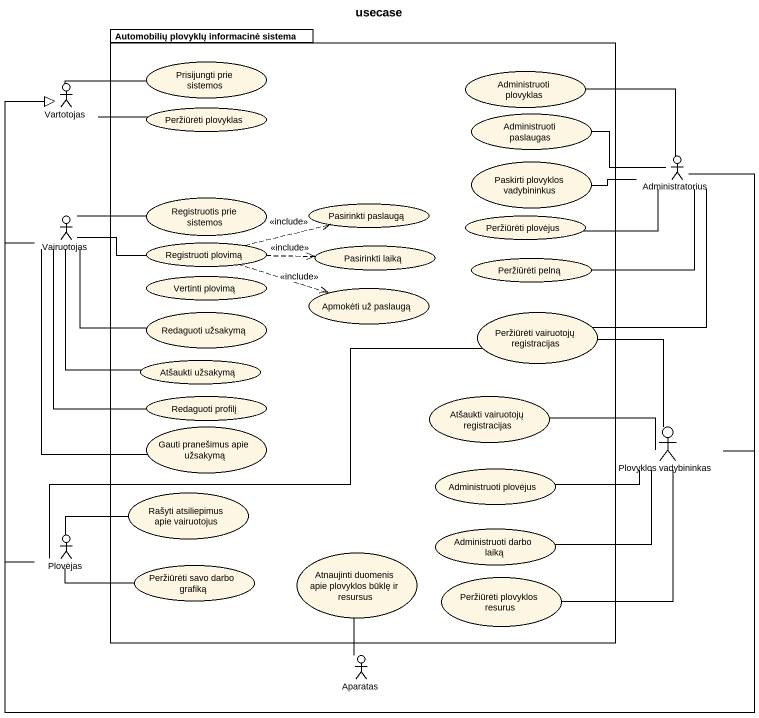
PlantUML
@startuml
title usecase
package "Automobilių plovyklų informacinė sistema" as Automobilių_plovyklų {
  usecase "Prisijungti prie sistemos" as Prisijungti_prie_sistemos
  usecase "Administruoti plovyklas" as Administruoti_plovyklas
  usecase "Peržiūrėti plovyklas" as Peržiūrėti_plovyklas
  usecase "Administruoti paslaugas" as Administruoti_paslaugas
  usecase "Paskirti plovyklos vadybininkus" as Paskirti_plovyklos
  usecase "Registruotis prie sistemos" as Registruotis_prie_sistemos
  usecase "Pasirinkti paslaugą" as Pasirinkti_paslaugą
  usecase "Registruoti plovimą" as Registruoti_plovimą
  usecase "Peržiūrėti plovėjus" as Peržiūrėti_plovėjus
  usecase "Vertinti plovimą" as Vertinti_plovimą
  usecase "Pasirinkti laiką" as Pasirinkti_laiką
  usecase "Peržiūrėti pelną" as Peržiūrėti_pelną
  usecase "Redaguoti užsakymą" as Redaguoti_užsakymą
  usecase "Apmokėti už paslaugą" as Apmokėti_už_paslaugą
  usecase "Peržiūrėti vairuotojų registracijas" as Peržiūrėti_vairuotojų
  usecase "Atšaukti užsakymą" as Atšaukti_užsakymą
  usecase "Redaguoti profilį" as Redaguoti_profilį
  usecase "Atšaukti vairuotojų registracijas" as Atšaukti_vairuotojų
  usecase "Gauti pranešimus apie užsakymą" as Gauti_pranešimus_apie
  usecase "Administruoti plovėjus" as Administruoti_plovėjus
  usecase "Rašyti atsiliepimus apie vairuotojus" as Rašyti_atsiliepimus_apie
  usecase "Atnaujinti duomenis apie plovyklos būklę ir resursus" as Atnaujinti_duomenis_apie
  usecase "Administruoti darbo laiką" as Administruoti_darbo_laiką
  usecase "Peržiūrėti savo darbo grafiką" as Peržiūrėti_savo_darbo
  usecase "Peržiūrėti plovyklos resurus" as Peržiūrėti_plovyklos_resurus
}
actor Vartotojas
actor Administratorius
actor Vairuotojas
actor "Plovyklos vadybininkas" as Plovyklos_vadybininkas
actor Plovėjas
actor Aparatas
Vartotojas -right- Prisijungti_prie_sistemos
Vartotojas -right- Peržiūrėti_plovyklas
Administratorius -left-|> Vartotojas
Administratorius -left- Administruoti_plovyklas
Administratorius -left- Administruoti_paslaugas
Administratorius -left- Paskirti_plovyklos
Administratorius -left- Peržiūrėti_plovėjus
Administratorius -- Peržiūrėti_pelną
Administratorius -- Peržiūrėti_vairuotojų
Vairuotojas -up-|> Vartotojas
Vairuotojas -right- Registruotis_prie_sistemos
Vairuotojas -right- Registruoti_plovimą
Vairuotojas -- Redaguoti_užsakymą
Vairuotojas -- Atšaukti_užsakymą
Vairuotojas -- Redaguoti_profilį
Vairuotojas -- Gauti_pranešimus_apie
Registruoti_plovimą .right.> Pasirinkti_paslaugą : <<include>>
Registruoti_plovimą .right.> Pasirinkti_laiką : <<include>>
Registruoti_plovimą .right.> Apmokėti_už_paslaugą : <<include>>
Atšaukti_vairuotojų -right- Plovyklos_vadybininkas
Plovyklos_vadybininkas -left-|> Vartotojas
Plovyklos_vadybininkas -up- Peržiūrėti_vairuotojų
Administruoti_plovėjus -right- Plovyklos_vadybininkas
Rašyti_atsiliepimus_apie -left- Plovėjas
Plovėjas -up-|> Vartotojas
Plovėjas -right- Peržiūrėti_vairuotojų
Administruoti_darbo_laiką -right- Plovyklos_vadybininkas
Peržiūrėti_savo_darbo -left- Plovėjas
Peržiūrėti_plovyklos_resurus -up- Plovyklos_vadybininkas
Aparatas -up- Atnaujinti_duomenis_apie
@enduml
